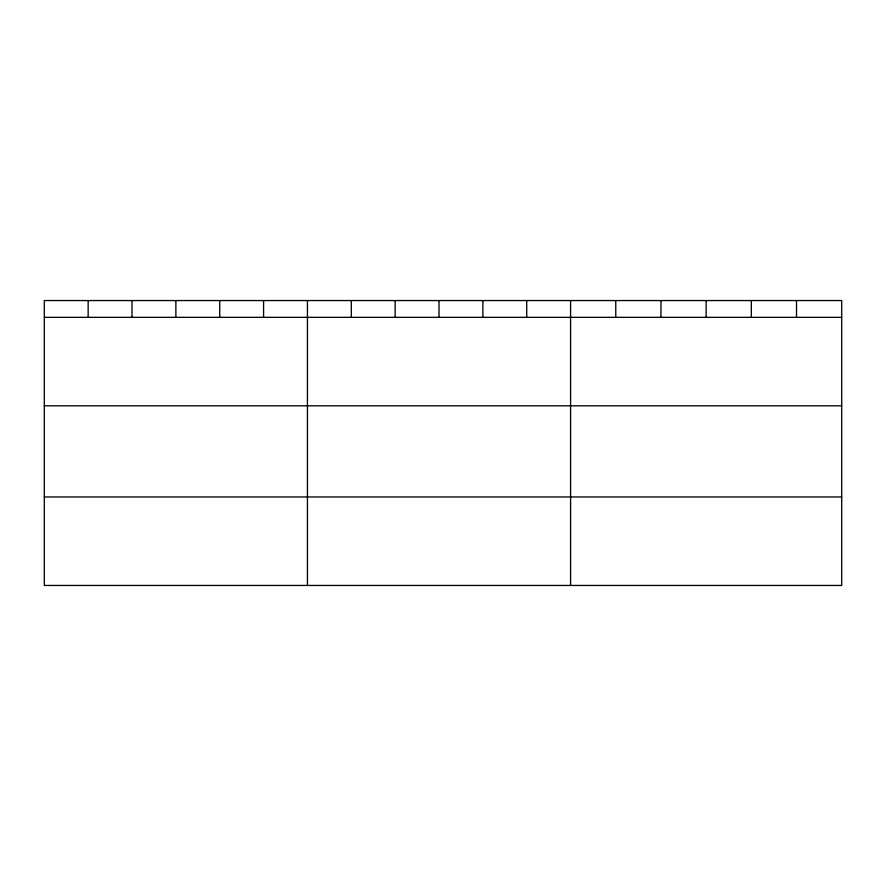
<?xml version="1.0" encoding="UTF-8"?>
<svg xmlns="http://www.w3.org/2000/svg" width="886" height="886" viewBox="0 0 886 886"><rect width="100%" height="100%" fill="white"/><g stroke="black" fill="none" stroke-linecap="round" stroke-linejoin="round"><path stroke-width="1.33" d="M841.7 317.343L841.7 585.447L44.3 585.447L44.3 300.553L841.7 300.553L841.7 317.343L44.3 317.343M44.3 405.81L841.7 405.81M44.3 496.968L841.7 496.968M796.514 300.553L796.514 317.343M751.328 300.553L751.328 317.343M706.142 300.553L706.142 317.343M660.956 300.553L660.956 317.343M615.77 300.553L615.77 317.343M570.584 300.553L570.584 585.447M526.727 300.553L526.727 317.343M482.87 300.553L482.87 317.343M439.013 300.553L439.013 317.343M395.156 300.553L395.156 317.343M351.299 300.553L351.299 317.343M307.442 300.553L307.442 585.447M263.585 300.553L263.585 317.343M219.728 300.553L219.728 317.343M175.871 300.553L175.871 317.343M132.014 300.553L132.014 317.343M88.157 300.553L88.157 317.343"/></g></svg>
